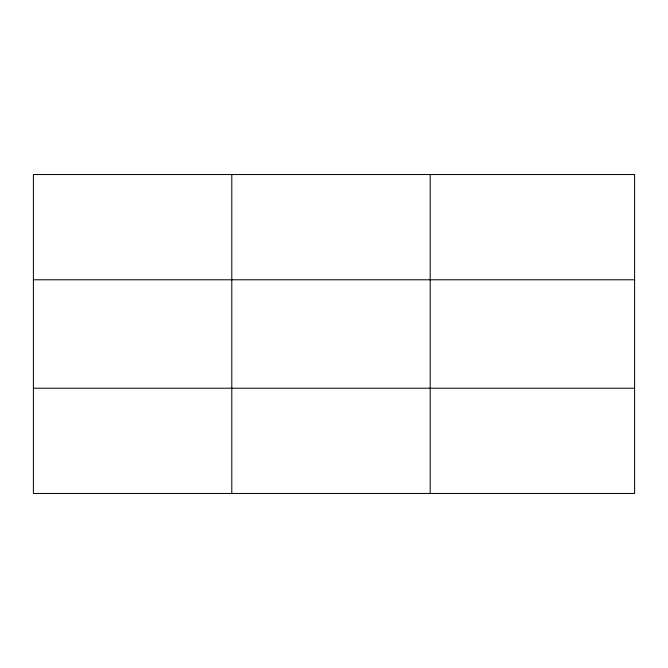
<?xml version="1.0" encoding="UTF-8"?>
<svg xmlns="http://www.w3.org/2000/svg" width="668" height="668" viewBox="0 0 668 668"><rect width="100%" height="100%" fill="white"/><g stroke="black" fill="none" stroke-linecap="round" stroke-linejoin="round"><path stroke-width="1" d="M231.796 493.46L231.796 174.54M430.192 493.46L430.192 174.54M33.4 279.783L634.6 279.783M33.4 388.217L634.6 388.217M634.6 174.54L634.6 493.46L33.4 493.46L33.4 174.54L634.6 174.54"/></g></svg>
